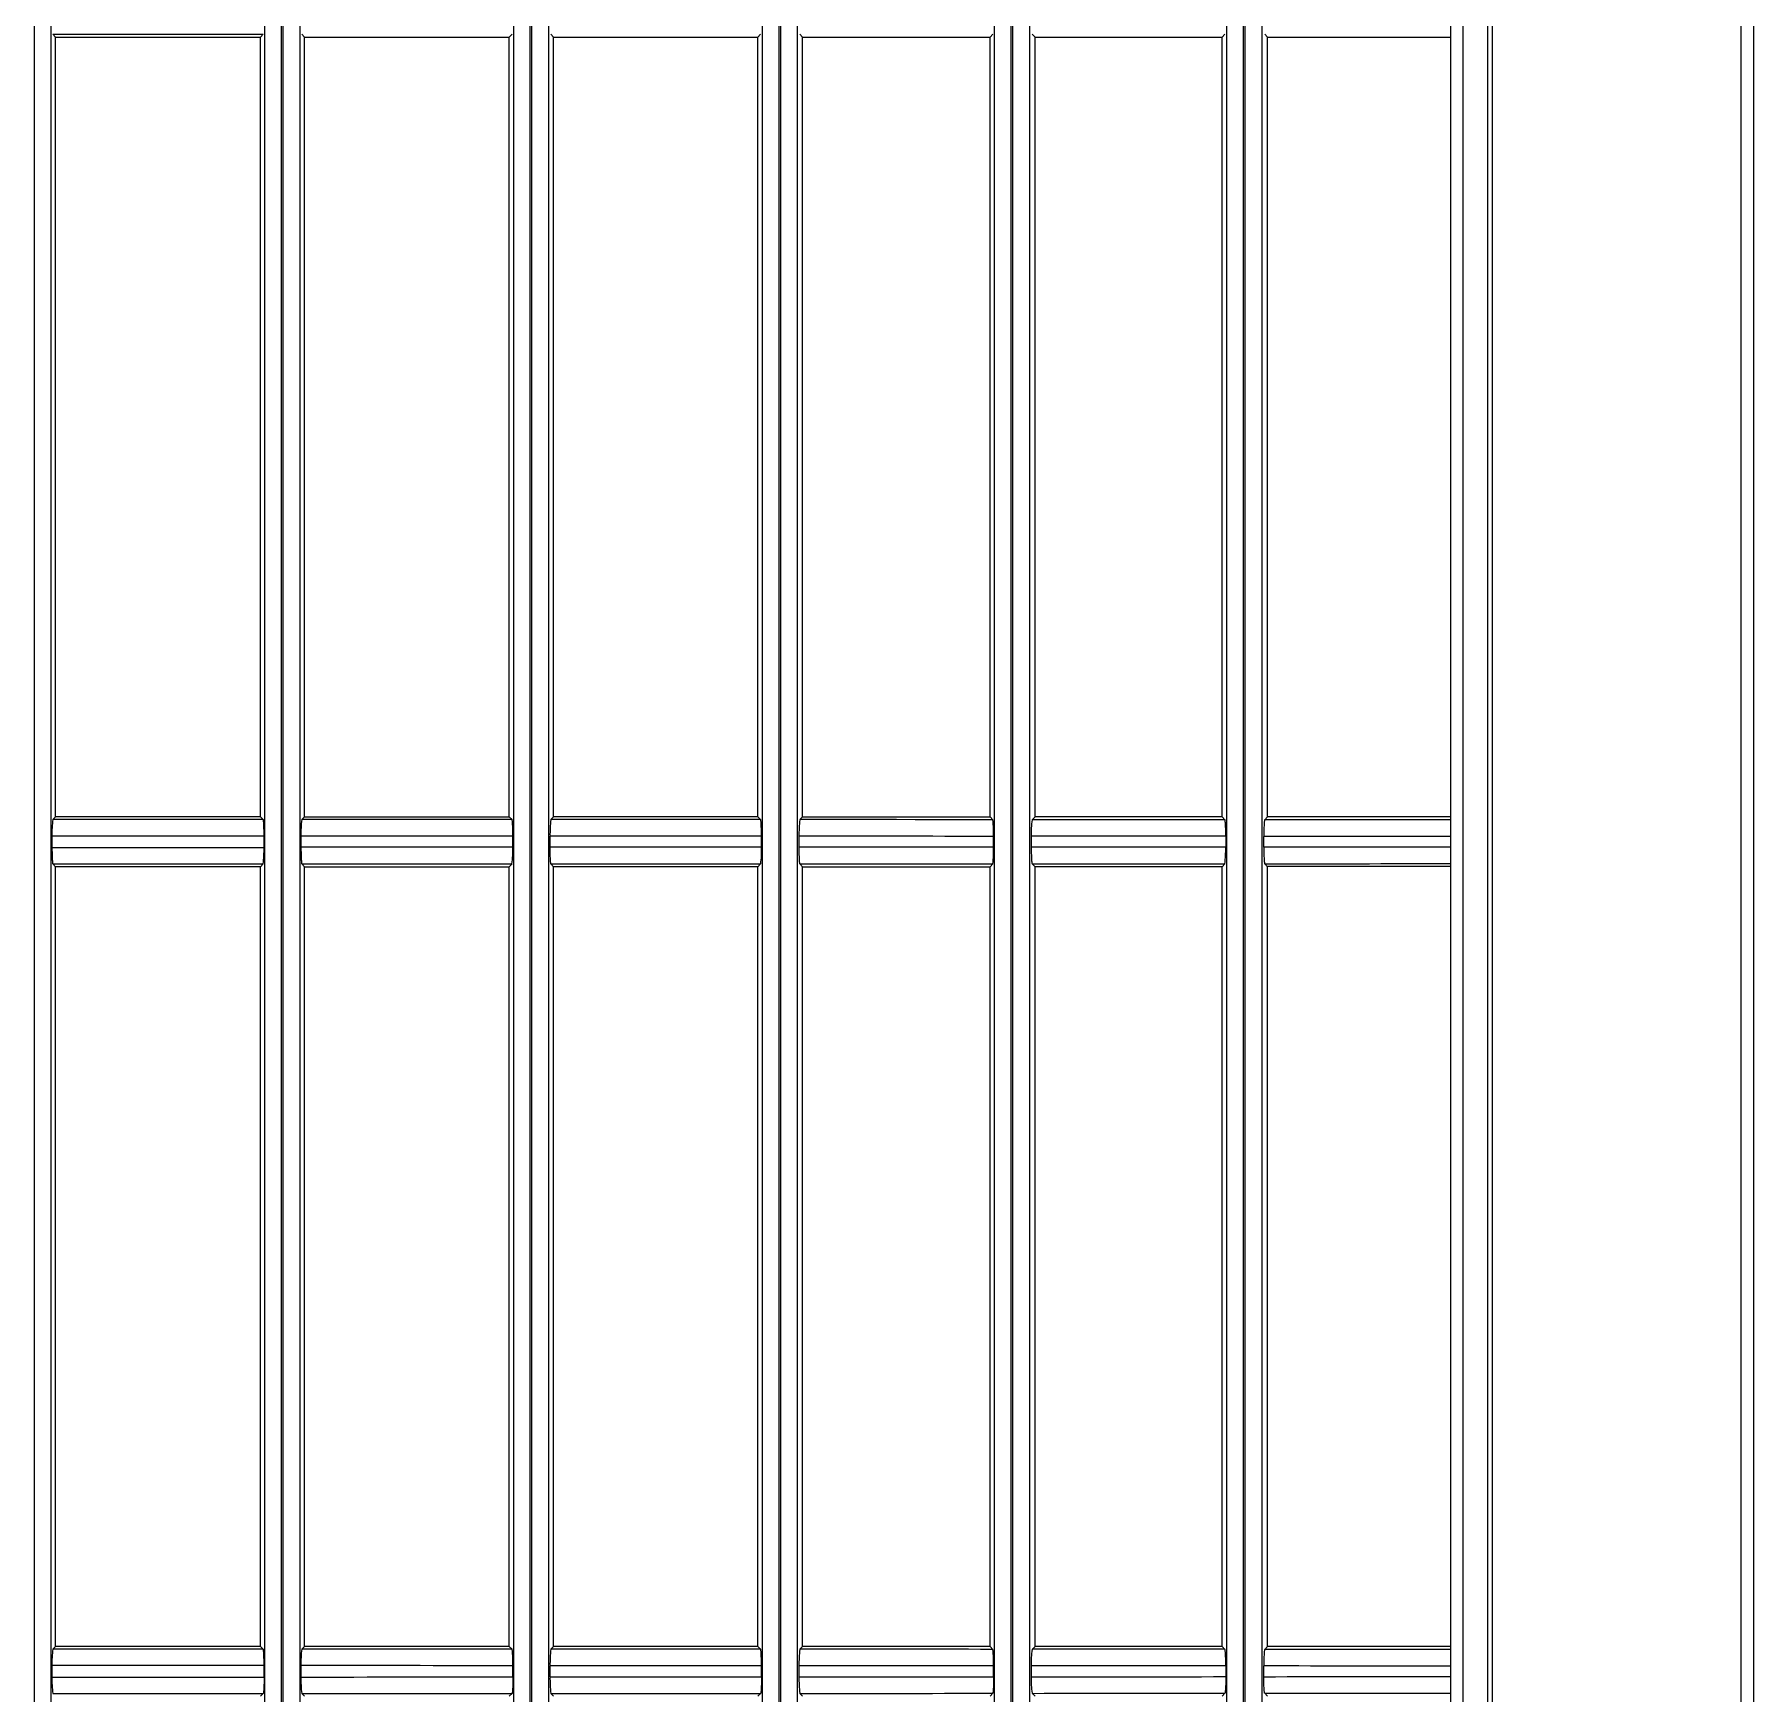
# Model space of a CAD drawing. Header units: centimetres. Extents: x 31 to 22766, y 238 to 3306.
# Drawn here: x 617.64 to 628, y 1592.41 to 1602.41 of the extents above; entities that cross this region are included whole.
import ezdxf
from ezdxf.xclip import XClip

# ---------------------------------------------------------------- set-up
doc = ezdxf.new("R2010")
doc.units = ezdxf.units.CM
doc.header["$XCLIPFRAME"] = 0

# ---------------------------------------------------------------- blocks, each defined once
blk = doc.blocks.new('fxaq 7.1 kw iç ünite')
at = {"color": 7, "linetype": 'Continuous', "true_color": 0xffffff}
for p, q in [((12603.004, 4100.969), (12685.604, 4100.969)), ((12685.479, 4100.869), (12603.129, 4100.869)), ((12669.989, 4100.863), (12669.92, 4100.863)), ((12670.104, 4100.841), (12670.088, 4100.858)), ((12670.104, 4099.605), (12670.104, 4100.841)), ((12670.104, 4100.841), (12674.804, 4100.841)), ((12674.821, 4100.858), (12674.804, 4100.841)), ((12674.804, 4099.605), (12674.804, 4100.841)), ((12674.804, 4100.841), (12674.804, 4100.841)), ((12674.822, 4100.858), (12674.821, 4100.858)), ((12674.821, 4100.858), (12674.821, 4100.721)), ((12674.824, 4100.859), (12674.822, 4100.858)), ((12674.826, 4100.859), (12674.824, 4100.859)), ((12674.83, 4100.86), (12674.826, 4100.859)), ((12674.834, 4100.86), (12674.83, 4100.86)), ((12674.839, 4100.86), (12674.834, 4100.86)), ((12674.845, 4100.861), (12674.839, 4100.86)), ((12674.851, 4100.861), (12674.845, 4100.861)), ((12674.859, 4100.862), (12674.851, 4100.861)), ((12674.866, 4100.862), (12674.859, 4100.862)), ((12674.875, 4100.862), (12674.866, 4100.862)), ((12674.883, 4100.862), (12674.875, 4100.862)), ((12674.892, 4100.862), (12674.883, 4100.862)), ((12674.901, 4100.863), (12674.892, 4100.862)), ((12674.91, 4100.863), (12674.901, 4100.863)), ((12674.92, 4100.863), (12674.91, 4100.863)), ((12674.989, 4100.863), (12674.92, 4100.863)), ((12675.088, 4100.858), (12675.105, 4100.841)), ((12675.088, 4100.721), (12675.088, 4100.858)), ((12675.105, 4100.841), (12675.105, 4100.841)), ((12675.105, 4100.841), (12679.804, 4100.841)), ((12675.105, 4099.605), (12675.105, 4100.841)), ((12679.821, 4100.858), (12679.804, 4100.841)), ((12679.804, 4100.841), (12679.804, 4099.605)), ((12679.822, 4100.858), (12679.821, 4100.858)), ((12674.821, 4100.721), (12674.821, 4100.591)), ((12675.088, 4100.591), (12675.088, 4100.721)), ((12674.821, 4100.591), (12674.821, 4100.465)), ((12675.088, 4100.465), (12675.088, 4100.591)), ((12674.821, 4100.465), (12674.821, 4100.343)), ((12675.088, 4100.343), (12675.088, 4100.465)), ((12674.821, 4100.343), (12674.821, 4100.222)), ((12675.088, 4100.222), (12675.088, 4100.343)), ((12674.821, 4100.222), (12674.821, 4100.101)), ((12675.088, 4100.101), (12675.088, 4100.222)), ((12674.821, 4100.101), (12674.821, 4099.979)), ((12675.088, 4099.979), (12675.088, 4100.101)), ((12674.821, 4099.979), (12674.821, 4099.854)), ((12675.088, 4099.854), (12675.088, 4099.979)), ((12674.821, 4099.854), (12674.821, 4099.725)), ((12675.088, 4099.725), (12675.088, 4099.854)), ((12674.821, 4099.725), (12674.821, 4099.589)), ((12675.088, 4099.589), (12675.088, 4099.725)), ((12669.821, 4099.589), (12669.804, 4099.605)), ((12669.822, 4099.588), (12669.821, 4099.589)), ((12669.824, 4099.588), (12669.822, 4099.588)), ((12669.826, 4099.588), (12669.824, 4099.588)), ((12669.83, 4099.587), (12669.826, 4099.588)), ((12669.834, 4099.587), (12669.83, 4099.587)), ((12669.839, 4099.586), (12669.834, 4099.587)), ((12669.845, 4099.586), (12669.839, 4099.586)), ((12669.852, 4099.585), (12669.845, 4099.586)), ((12669.859, 4099.585), (12669.852, 4099.585)), ((12669.867, 4099.585), (12669.859, 4099.585)), ((12669.875, 4099.585), (12669.867, 4099.585)), ((12669.884, 4099.584), (12669.875, 4099.585)), ((12669.892, 4099.584), (12669.884, 4099.584)), ((12669.901, 4099.584), (12669.892, 4099.584)), ((12669.911, 4099.584), (12669.901, 4099.584)), ((12669.921, 4099.584), (12669.911, 4099.584)), ((12669.921, 4099.584), (12669.988, 4099.584)), ((12669.988, 4099.584), (12669.998, 4099.584)), ((12669.998, 4099.584), (12670.008, 4099.584)), ((12670.008, 4099.584), (12670.017, 4099.584)), ((12670.017, 4099.584), (12670.025, 4099.584)), ((12670.025, 4099.584), (12670.034, 4099.585)), ((12670.034, 4099.585), (12670.042, 4099.585)), ((12670.042, 4099.585), (12670.05, 4099.585)), ((12670.05, 4099.585), (12670.057, 4099.585)), ((12670.057, 4099.585), (12670.064, 4099.586)), ((12670.064, 4099.586), (12670.07, 4099.586)), ((12670.07, 4099.586), (12670.075, 4099.587)), ((12670.075, 4099.587), (12670.079, 4099.587)), ((12670.079, 4099.587), (12670.083, 4099.588)), ((12670.083, 4099.588), (12670.085, 4099.588)), ((12670.085, 4099.588), (12670.087, 4099.588)), ((12670.087, 4099.588), (12670.088, 4099.589)), ((12670.088, 4099.589), (12670.104, 4099.605)), ((12670.104, 4099.605), (12674.804, 4099.605)), ((12674.804, 4099.605), (12674.804, 4099.605)), ((12674.804, 4099.605), (12674.821, 4099.589)), ((12674.921, 4099.584), (12674.988, 4099.584)), ((12674.988, 4099.584), (12674.998, 4099.584)), ((12674.998, 4099.584), (12675.008, 4099.584)), ((12675.008, 4099.584), (12675.017, 4099.584)), ((12675.017, 4099.584), (12675.025, 4099.584)), ((12675.025, 4099.584), (12675.034, 4099.585)), ((12675.034, 4099.585), (12675.042, 4099.585)), ((12675.042, 4099.585), (12675.05, 4099.585)), ((12675.05, 4099.585), (12675.057, 4099.585)), ((12675.057, 4099.585), (12675.064, 4099.586)), ((12675.064, 4099.586), (12675.07, 4099.586)), ((12675.07, 4099.586), (12675.075, 4099.587)), ((12675.075, 4099.587), (12675.079, 4099.587)), ((12675.079, 4099.587), (12675.083, 4099.588)), ((12675.083, 4099.588), (12675.085, 4099.588)), ((12675.085, 4099.588), (12675.087, 4099.588)), ((12675.087, 4099.588), (12675.088, 4099.589)), ((12675.105, 4099.605), (12675.088, 4099.589)), ((12675.105, 4099.605), (12675.105, 4099.605)), ((12675.105, 4099.605), (12679.804, 4099.605)), ((12679.804, 4099.605), (12679.821, 4099.589)), ((12603.004, 4099.479), (12685.604, 4099.479)), ((12603.129, 4099.579), (12685.479, 4099.579)), ((12603.004, 4099.469), (12685.604, 4099.469)), ((12685.479, 4099.369), (12603.129, 4099.369)), ((12669.804, 4099.34), (12669.821, 4099.357)), ((12669.988, 4099.362), (12669.921, 4099.362)), ((12670.104, 4099.34), (12670.088, 4099.357)), ((12670.104, 4098.106), (12670.104, 4099.34)), ((12670.104, 4099.34), (12674.804, 4099.34)), ((12674.821, 4099.357), (12674.804, 4099.34)), ((12674.804, 4099.34), (12674.804, 4098.106)), ((12674.804, 4099.34), (12674.804, 4099.34)), ((12674.821, 4099.357), (12674.821, 4099.22)), ((12674.822, 4099.357), (12674.821, 4099.357)), ((12674.824, 4099.358), (12674.822, 4099.357)), ((12674.826, 4099.358), (12674.824, 4099.358)), ((12674.83, 4099.359), (12674.826, 4099.358)), ((12674.834, 4099.359), (12674.83, 4099.359)), ((12674.839, 4099.359), (12674.834, 4099.359)), ((12674.845, 4099.36), (12674.839, 4099.359)), ((12674.851, 4099.36), (12674.845, 4099.36)), ((12674.859, 4099.361), (12674.851, 4099.36)), ((12674.866, 4099.361), (12674.859, 4099.361)), ((12674.875, 4099.361), (12674.866, 4099.361)), ((12674.883, 4099.361), (12674.875, 4099.361)), ((12674.892, 4099.361), (12674.883, 4099.361)), ((12674.901, 4099.362), (12674.892, 4099.361)), ((12674.91, 4099.362), (12674.901, 4099.362)), ((12674.921, 4099.362), (12674.91, 4099.362)), ((12674.988, 4099.362), (12674.921, 4099.362)), ((12674.921, 4099.224), (12674.921, 4099.362)), ((12675.088, 4099.22), (12675.088, 4099.357)), ((12675.088, 4099.357), (12675.105, 4099.34)), ((12675.105, 4099.34), (12675.105, 4098.106)), ((12675.105, 4099.34), (12679.804, 4099.34)), ((12675.105, 4099.34), (12675.105, 4099.34)), ((12679.821, 4099.357), (12679.804, 4099.34)), ((12679.804, 4099.34), (12679.804, 4098.106)), ((12674.821, 4099.22), (12674.821, 4099.09)), ((12674.921, 4099.093), (12674.921, 4099.224)), ((12675.088, 4099.09), (12675.088, 4099.22)), ((12674.821, 4099.09), (12674.821, 4098.964)), ((12674.921, 4098.966), (12674.921, 4099.093)), ((12675.088, 4098.964), (12675.088, 4099.09)), ((12674.821, 4098.964), (12674.821, 4098.842)), ((12674.921, 4098.843), (12674.921, 4098.966)), ((12675.088, 4098.842), (12675.088, 4098.964)), ((12674.821, 4098.842), (12674.821, 4098.721)), ((12674.921, 4098.721), (12674.921, 4098.843)), ((12675.088, 4098.721), (12675.088, 4098.842)), ((12674.821, 4098.721), (12674.821, 4098.601)), ((12674.921, 4098.6), (12674.921, 4098.721)), ((12675.088, 4098.601), (12675.088, 4098.721)), ((12674.821, 4098.601), (12674.821, 4098.479)), ((12674.921, 4098.477), (12674.921, 4098.6)), ((12675.088, 4098.479), (12675.088, 4098.601)), ((12674.821, 4098.479), (12674.821, 4098.354)), ((12674.921, 4098.351), (12674.921, 4098.477)), ((12675.088, 4098.354), (12675.088, 4098.479)), ((12674.821, 4098.354), (12674.821, 4098.225)), ((12674.921, 4098.221), (12674.921, 4098.351)), ((12675.088, 4098.225), (12675.088, 4098.354)), ((12674.821, 4098.225), (12674.821, 4098.089)), ((12674.921, 4098.084), (12674.921, 4098.221)), ((12675.088, 4098.089), (12675.088, 4098.225)), ((12603.129, 4098.079), (12685.479, 4098.079)), ((12669.821, 4098.089), (12669.804, 4098.106)), ((12669.822, 4098.089), (12669.821, 4098.089)), ((12669.824, 4098.088), (12669.822, 4098.089)), ((12669.827, 4098.088), (12669.824, 4098.088)), ((12669.83, 4098.087), (12669.827, 4098.088)), ((12669.834, 4098.087), (12669.83, 4098.087)), ((12669.839, 4098.087), (12669.834, 4098.087)), ((12669.845, 4098.086), (12669.839, 4098.087)), ((12669.852, 4098.086), (12669.845, 4098.086)), ((12669.859, 4098.085), (12669.852, 4098.086)), ((12669.867, 4098.085), (12669.859, 4098.085)), ((12669.875, 4098.085), (12669.867, 4098.085)), ((12669.884, 4098.085), (12669.875, 4098.085)), ((12669.892, 4098.085), (12669.884, 4098.085)), ((12669.901, 4098.084), (12669.892, 4098.085)), ((12669.911, 4098.084), (12669.901, 4098.084)), ((12669.921, 4098.084), (12669.911, 4098.084)), ((12669.921, 4098.084), (12669.988, 4098.084)), ((12669.988, 4098.084), (12669.998, 4098.084)), ((12669.998, 4098.084), (12670.008, 4098.084)), ((12670.008, 4098.084), (12670.017, 4098.085)), ((12670.017, 4098.085), (12670.025, 4098.085)), ((12670.025, 4098.085), (12670.034, 4098.085)), ((12670.034, 4098.085), (12670.042, 4098.085)), ((12670.042, 4098.085), (12670.05, 4098.085)), ((12670.05, 4098.085), (12670.057, 4098.086)), ((12670.057, 4098.086), (12670.064, 4098.086)), ((12670.064, 4098.086), (12670.07, 4098.087)), ((12670.07, 4098.087), (12670.075, 4098.087)), ((12670.075, 4098.087), (12670.079, 4098.087)), ((12670.079, 4098.087), (12670.082, 4098.088)), ((12670.082, 4098.088), (12670.085, 4098.088)), ((12670.085, 4098.088), (12670.087, 4098.089)), ((12670.087, 4098.089), (12670.088, 4098.089)), ((12670.088, 4098.089), (12670.104, 4098.106)), ((12670.104, 4098.106), (12674.804, 4098.106)), ((12674.804, 4098.106), (12674.804, 4098.106)), ((12674.804, 4098.106), (12674.821, 4098.089)), ((12674.921, 4098.084), (12674.988, 4098.084)), ((12674.988, 4098.084), (12674.998, 4098.084)), ((12674.998, 4098.084), (12675.008, 4098.084)), ((12675.008, 4098.084), (12675.017, 4098.085)), ((12675.017, 4098.085), (12675.025, 4098.085)), ((12675.025, 4098.085), (12675.034, 4098.085)), ((12675.034, 4098.085), (12675.042, 4098.085)), ((12675.042, 4098.085), (12675.05, 4098.085)), ((12675.05, 4098.085), (12675.057, 4098.086)), ((12675.057, 4098.086), (12675.064, 4098.086)), ((12675.064, 4098.086), (12675.07, 4098.087)), ((12675.07, 4098.087), (12675.075, 4098.087)), ((12675.075, 4098.087), (12675.079, 4098.087)), ((12675.079, 4098.087), (12675.082, 4098.088)), ((12675.082, 4098.088), (12675.085, 4098.088)), ((12675.085, 4098.088), (12675.087, 4098.089)), ((12675.087, 4098.089), (12675.088, 4098.089)), ((12675.105, 4098.106), (12675.088, 4098.089)), ((12675.105, 4098.106), (12679.804, 4098.106)), ((12675.105, 4098.106), (12675.105, 4098.106)), ((12679.804, 4098.106), (12679.821, 4098.089)), ((12603.004, 4097.979), (12685.604, 4097.979)), ((12603.004, 4097.969), (12685.604, 4097.969)), ((12685.479, 4097.869), (12603.129, 4097.869)), ((12669.804, 4097.839), (12669.821, 4097.855)), ((12669.988, 4097.861), (12669.921, 4097.861)), ((12670.104, 4097.839), (12670.088, 4097.855)), ((12670.104, 4096.606), (12670.104, 4097.839)), ((12670.104, 4097.839), (12674.804, 4097.839)), ((12674.821, 4097.855), (12674.804, 4097.838)), ((12674.804, 4097.839), (12674.804, 4097.838)), ((12674.804, 4097.706), (12674.804, 4097.838)), ((12674.822, 4097.856), (12674.821, 4097.855)), ((12674.821, 4097.855), (12674.821, 4097.719)), ((12674.824, 4097.856), (12674.822, 4097.856)), ((12674.827, 4097.857), (12674.824, 4097.856)), ((12674.83, 4097.857), (12674.827, 4097.857)), ((12674.834, 4097.858), (12674.83, 4097.857)), ((12674.839, 4097.858), (12674.834, 4097.858)), ((12674.845, 4097.859), (12674.839, 4097.858)), ((12674.851, 4097.859), (12674.845, 4097.859)), ((12674.858, 4097.859), (12674.851, 4097.859)), ((12674.866, 4097.86), (12674.858, 4097.859)), ((12674.875, 4097.86), (12674.866, 4097.86)), ((12674.883, 4097.86), (12674.875, 4097.86)), ((12674.892, 4097.86), (12674.883, 4097.86)), ((12674.901, 4097.86), (12674.892, 4097.86)), ((12674.911, 4097.861), (12674.901, 4097.86)), ((12674.921, 4097.861), (12674.911, 4097.861)), ((12674.988, 4097.861), (12674.921, 4097.861)), ((12674.921, 4097.723), (12674.921, 4097.861)), ((12675.088, 4097.719), (12675.088, 4097.855)), ((12675.088, 4097.855), (12675.105, 4097.838)), ((12675.105, 4097.839), (12679.804, 4097.839)), ((12675.105, 4097.839), (12675.105, 4097.838)), ((12675.105, 4097.706), (12675.105, 4097.838)), ((12679.821, 4097.855), (12679.804, 4097.839)), ((12679.804, 4097.839), (12679.804, 4096.606)), ((12674.821, 4097.719), (12674.821, 4097.589)), ((12674.921, 4097.592), (12674.921, 4097.723)), ((12675.088, 4097.589), (12675.088, 4097.719)), ((12674.804, 4097.579), (12674.804, 4097.706)), ((12675.105, 4097.579), (12675.105, 4097.706)), ((12674.804, 4097.457), (12674.804, 4097.579)), ((12674.821, 4097.589), (12674.821, 4097.463)), ((12674.921, 4097.465), (12674.921, 4097.592)), ((12675.088, 4097.463), (12675.088, 4097.589)), ((12675.105, 4097.457), (12675.105, 4097.579)), ((12674.804, 4097.338), (12674.804, 4097.457)), ((12674.821, 4097.463), (12674.821, 4097.341)), ((12674.921, 4097.342), (12674.921, 4097.465)), ((12675.088, 4097.341), (12675.088, 4097.463)), ((12675.105, 4097.338), (12675.105, 4097.457)), ((12674.804, 4097.22), (12674.804, 4097.338)), ((12674.821, 4097.341), (12674.821, 4097.22)), ((12674.921, 4097.22), (12674.921, 4097.342)), ((12675.088, 4097.22), (12675.088, 4097.341)), ((12675.105, 4097.22), (12675.105, 4097.338)), ((12674.804, 4097.103), (12674.804, 4097.22)), ((12674.821, 4097.22), (12674.821, 4097.1)), ((12674.921, 4097.099), (12674.921, 4097.22)), ((12675.088, 4097.1), (12675.088, 4097.22)), ((12675.105, 4097.103), (12675.105, 4097.22)), ((12674.804, 4096.985), (12674.804, 4097.103)), ((12674.821, 4097.1), (12674.821, 4096.978)), ((12674.921, 4096.976), (12674.921, 4097.099)), ((12675.088, 4096.978), (12675.088, 4097.1)), ((12675.105, 4096.985), (12675.105, 4097.103)), ((12674.804, 4096.863), (12674.804, 4096.985)), ((12674.821, 4096.978), (12674.821, 4096.854)), ((12674.921, 4096.851), (12674.921, 4096.976)), ((12675.088, 4096.854), (12675.088, 4096.978)), ((12675.105, 4096.863), (12675.105, 4096.985)), ((12674.804, 4096.738), (12674.804, 4096.863)), ((12674.821, 4096.854), (12674.821, 4096.725)), ((12674.921, 4096.721), (12674.921, 4096.851)), ((12675.088, 4096.725), (12675.088, 4096.854)), ((12675.105, 4096.738), (12675.105, 4096.863)), ((12674.804, 4096.607), (12674.804, 4096.738)), ((12674.821, 4096.725), (12674.821, 4096.59)), ((12674.921, 4096.585), (12674.921, 4096.721)), ((12675.088, 4096.59), (12675.088, 4096.725)), ((12675.105, 4096.607), (12675.105, 4096.738)), ((12603.129, 4096.579), (12685.479, 4096.579)), ((12669.821, 4096.59), (12669.804, 4096.606)), ((12669.823, 4096.589), (12669.821, 4096.59)), ((12669.824, 4096.589), (12669.823, 4096.589)), ((12669.827, 4096.588), (12669.824, 4096.589)), ((12669.83, 4096.588), (12669.827, 4096.588)), ((12669.834, 4096.587), (12669.83, 4096.588)), ((12669.839, 4096.587), (12669.834, 4096.587)), ((12669.845, 4096.587), (12669.839, 4096.587)), ((12669.852, 4096.586), (12669.845, 4096.587)), ((12669.859, 4096.586), (12669.852, 4096.586)), ((12669.867, 4096.586), (12669.859, 4096.586)), ((12669.875, 4096.585), (12669.867, 4096.586)), ((12669.884, 4096.585), (12669.875, 4096.585)), ((12669.892, 4096.585), (12669.884, 4096.585)), ((12669.901, 4096.585), (12669.892, 4096.585)), ((12669.911, 4096.585), (12669.901, 4096.585)), ((12669.921, 4096.585), (12669.911, 4096.585)), ((12669.921, 4096.585), (12669.988, 4096.585)), ((12669.988, 4096.585), (12669.998, 4096.585)), ((12669.998, 4096.585), (12670.007, 4096.585)), ((12670.007, 4096.585), (12670.016, 4096.585)), ((12670.016, 4096.585), (12670.025, 4096.585)), ((12670.025, 4096.585), (12670.034, 4096.585)), ((12670.034, 4096.585), (12670.042, 4096.586)), ((12670.042, 4096.586), (12670.05, 4096.586)), ((12670.05, 4096.586), (12670.057, 4096.586)), ((12670.057, 4096.586), (12670.064, 4096.587)), ((12670.064, 4096.587), (12670.07, 4096.587)), ((12670.07, 4096.587), (12670.075, 4096.587)), ((12670.075, 4096.587), (12670.079, 4096.588)), ((12670.079, 4096.588), (12670.082, 4096.588)), ((12670.082, 4096.588), (12670.085, 4096.589)), ((12670.085, 4096.589), (12670.086, 4096.589)), ((12670.086, 4096.589), (12670.088, 4096.59)), ((12670.088, 4096.59), (12670.104, 4096.606)), ((12670.104, 4096.606), (12674.804, 4096.606)), ((12674.804, 4096.606), (12674.804, 4096.607)), ((12674.804, 4096.607), (12674.821, 4096.59)), ((12674.921, 4096.585), (12674.988, 4096.585)), ((12674.988, 4096.585), (12674.998, 4096.585)), ((12674.998, 4096.585), (12675.007, 4096.585)), ((12675.007, 4096.585), (12675.016, 4096.585)), ((12675.016, 4096.585), (12675.025, 4096.585)), ((12675.025, 4096.585), (12675.034, 4096.585)), ((12675.034, 4096.585), (12675.042, 4096.586)), ((12675.042, 4096.586), (12675.05, 4096.586)), ((12675.05, 4096.586), (12675.057, 4096.586)), ((12675.057, 4096.586), (12675.064, 4096.587)), ((12675.064, 4096.587), (12675.07, 4096.587)), ((12675.07, 4096.587), (12675.075, 4096.587)), ((12675.075, 4096.587), (12675.079, 4096.588)), ((12675.079, 4096.588), (12675.082, 4096.588)), ((12675.082, 4096.588), (12675.085, 4096.589)), ((12675.085, 4096.589), (12675.086, 4096.589)), ((12675.086, 4096.589), (12675.088, 4096.59)), ((12675.105, 4096.607), (12675.088, 4096.59)), ((12675.105, 4096.606), (12675.105, 4096.607)), ((12675.105, 4096.606), (12679.804, 4096.606)), ((12679.804, 4096.606), (12679.821, 4096.59)), ((12603.004, 4096.479), (12685.604, 4096.479)), ((12603.004, 4096.469), (12685.604, 4096.469)), ((12685.479, 4096.369), (12603.129, 4096.369)), ((12669.804, 4096.337), (12669.821, 4096.354)), ((12669.988, 4096.359), (12669.921, 4096.359)), ((12670.104, 4096.337), (12670.088, 4096.354)), ((12670.104, 4096.337), (12674.804, 4096.337)), ((12670.104, 4095.207), (12670.104, 4096.337)), ((12674.821, 4096.354), (12674.804, 4096.337)), ((12674.804, 4096.337), (12674.804, 4096.337)), ((12674.804, 4096.337), (12674.804, 4095.207)), ((12674.823, 4096.355), (12674.821, 4096.354)), ((12674.821, 4096.354), (12674.821, 4096.228)), ((12674.824, 4096.355), (12674.823, 4096.355)), ((12674.827, 4096.356), (12674.824, 4096.355)), ((12674.83, 4096.356), (12674.827, 4096.356)), ((12674.834, 4096.357), (12674.83, 4096.356)), ((12674.839, 4096.357), (12674.834, 4096.357)), ((12674.845, 4096.357), (12674.839, 4096.357)), ((12674.851, 4096.358), (12674.845, 4096.357)), ((12674.858, 4096.358), (12674.851, 4096.358)), ((12674.866, 4096.358), (12674.858, 4096.358)), ((12674.875, 4096.359), (12674.866, 4096.358)), ((12674.883, 4096.359), (12674.875, 4096.359)), ((12674.892, 4096.359), (12674.883, 4096.359)), ((12674.901, 4096.359), (12674.892, 4096.359)), ((12674.911, 4096.359), (12674.901, 4096.359)), ((12674.921, 4096.359), (12674.911, 4096.359)), ((12674.921, 4096.233), (12674.921, 4096.359)), ((12674.988, 4096.359), (12674.921, 4096.359)), ((12675.088, 4096.228), (12675.088, 4096.354)), ((12675.088, 4096.354), (12675.105, 4096.337)), ((12675.105, 4096.337), (12675.105, 4095.207)), ((12675.105, 4096.337), (12675.105, 4096.337)), ((12675.105, 4096.337), (12679.804, 4096.337)), ((12679.821, 4096.354), (12679.804, 4096.337)), ((12679.804, 4096.337), (12679.804, 4095.207)), ((12674.821, 4096.228), (12674.821, 4096.109)), ((12674.921, 4096.112), (12674.921, 4096.233)), ((12675.088, 4096.109), (12675.088, 4096.228)), ((12674.821, 4096.109), (12674.821, 4095.993)), ((12674.921, 4095.995), (12674.921, 4096.112)), ((12675.088, 4095.993), (12675.088, 4096.109)), ((12674.821, 4095.993), (12674.821, 4095.881)), ((12674.921, 4095.882), (12674.921, 4095.995)), ((12675.088, 4095.881), (12675.088, 4095.993)), ((12674.821, 4095.881), (12674.821, 4095.77)), ((12674.921, 4095.77), (12674.921, 4095.882)), ((12675.088, 4095.77), (12675.088, 4095.881)), ((12674.821, 4095.77), (12674.821, 4095.659)), ((12674.921, 4095.658), (12674.921, 4095.77)), ((12675.087, 4095.659), (12675.088, 4095.77)), ((12674.821, 4095.659), (12674.821, 4095.547)), ((12674.921, 4095.545), (12674.921, 4095.658)), ((12675.087, 4095.547), (12675.087, 4095.659)), ((12674.821, 4095.547), (12674.822, 4095.433)), ((12674.921, 4095.43), (12674.921, 4095.545)), ((12675.087, 4095.433), (12675.087, 4095.547)), ((12674.822, 4095.433), (12674.822, 4095.314)), ((12674.921, 4095.31), (12674.921, 4095.43)), ((12675.087, 4095.314), (12675.087, 4095.433)), ((12674.822, 4095.314), (12674.822, 4095.19)), ((12674.921, 4095.185), (12674.921, 4095.31)), ((12675.087, 4095.19), (12675.087, 4095.314)), ((12603.129, 4095.179), (12685.479, 4095.179)), ((12669.822, 4095.19), (12669.804, 4095.207)), ((12669.823, 4095.19), (12669.822, 4095.19)), ((12669.825, 4095.189), (12669.823, 4095.19)), ((12669.827, 4095.189), (12669.825, 4095.189)), ((12669.83, 4095.188), (12669.827, 4095.189)), ((12669.835, 4095.188), (12669.83, 4095.188)), ((12669.839, 4095.188), (12669.835, 4095.188)), ((12669.845, 4095.187), (12669.839, 4095.188)), ((12669.852, 4095.187), (12669.845, 4095.187)), ((12669.859, 4095.186), (12669.852, 4095.187)), ((12669.867, 4095.186), (12669.859, 4095.186)), ((12669.875, 4095.186), (12669.867, 4095.186)), ((12669.884, 4095.186), (12669.875, 4095.186)), ((12669.893, 4095.185), (12669.884, 4095.186)), ((12669.902, 4095.185), (12669.893, 4095.185)), ((12669.911, 4095.185), (12669.902, 4095.185)), ((12669.921, 4095.185), (12669.911, 4095.185)), ((12669.921, 4095.185), (12669.988, 4095.185)), ((12669.988, 4095.185), (12669.998, 4095.185)), ((12669.998, 4095.185), (12670.007, 4095.185)), ((12670.007, 4095.185), (12670.016, 4095.185)), ((12670.016, 4095.185), (12670.025, 4095.186)), ((12670.025, 4095.186), (12670.034, 4095.186)), ((12670.034, 4095.186), (12670.042, 4095.186)), ((12670.042, 4095.186), (12670.05, 4095.186)), ((12670.05, 4095.186), (12670.057, 4095.187)), ((12670.057, 4095.187), (12670.064, 4095.187)), ((12670.064, 4095.187), (12670.069, 4095.188)), ((12670.069, 4095.188), (12670.074, 4095.188)), ((12670.074, 4095.188), (12670.079, 4095.188)), ((12670.079, 4095.188), (12670.082, 4095.189)), ((12670.082, 4095.189), (12670.084, 4095.189)), ((12670.084, 4095.189), (12670.086, 4095.19)), ((12670.086, 4095.19), (12670.087, 4095.19)), ((12670.087, 4095.19), (12670.104, 4095.207)), ((12670.104, 4095.207), (12674.804, 4095.207)), ((12674.804, 4095.207), (12674.804, 4095.207)), ((12674.804, 4095.207), (12674.822, 4095.19)), ((12674.921, 4095.185), (12674.988, 4095.185)), ((12674.988, 4095.185), (12674.998, 4095.185)), ((12674.998, 4095.185), (12675.007, 4095.185)), ((12675.007, 4095.185), (12675.016, 4095.185)), ((12675.016, 4095.185), (12675.025, 4095.186)), ((12675.025, 4095.186), (12675.034, 4095.186)), ((12675.034, 4095.186), (12675.042, 4095.186)), ((12675.042, 4095.186), (12675.05, 4095.186)), ((12675.05, 4095.186), (12675.057, 4095.187)), ((12675.057, 4095.187), (12675.064, 4095.187)), ((12675.064, 4095.187), (12675.069, 4095.188)), ((12675.069, 4095.188), (12675.074, 4095.188)), ((12675.074, 4095.188), (12675.079, 4095.188)), ((12675.079, 4095.188), (12675.082, 4095.189)), ((12675.082, 4095.189), (12675.084, 4095.189)), ((12675.084, 4095.189), (12675.086, 4095.19)), ((12675.086, 4095.19), (12675.087, 4095.19)), ((12675.105, 4095.207), (12675.087, 4095.19)), ((12675.105, 4095.207), (12679.804, 4095.207)), ((12675.105, 4095.207), (12675.105, 4095.207)), ((12679.804, 4095.207), (12679.822, 4095.19)), ((12603.004, 4095.079), (12685.604, 4095.079)), ((12603.004, 4095.069), (12685.604, 4095.069)), ((12685.479, 4094.969), (12603.129, 4094.969)), ((12669.804, 4094.935), (12669.822, 4094.953)), ((12669.987, 4094.958), (12669.921, 4094.958)), ((12670.104, 4094.935), (12670.087, 4094.953)), ((12670.104, 4093.808), (12670.104, 4094.935)), ((12670.104, 4094.935), (12674.804, 4094.935)), ((12674.822, 4094.953), (12674.804, 4094.935)), ((12674.804, 4094.935), (12674.804, 4094.935)), ((12674.804, 4093.808), (12674.804, 4094.935)), ((12674.822, 4094.953), (12674.822, 4094.827)), ((12674.823, 4094.953), (12674.822, 4094.953)), ((12674.825, 4094.954), (12674.823, 4094.953)), ((12674.827, 4094.954), (12674.825, 4094.954)), ((12674.83, 4094.955), (12674.827, 4094.954)), ((12674.834, 4094.955), (12674.83, 4094.955)), ((12674.839, 4094.956), (12674.834, 4094.955)), ((12674.845, 4094.956), (12674.839, 4094.956)), ((12674.851, 4094.956), (12674.845, 4094.956)), ((12674.858, 4094.957), (12674.851, 4094.956)), ((12674.866, 4094.957), (12674.858, 4094.957)), ((12674.875, 4094.957), (12674.866, 4094.957)), ((12674.883, 4094.958), (12674.875, 4094.957)), ((12674.892, 4094.958), (12674.883, 4094.958)), ((12674.901, 4094.958), (12674.892, 4094.958)), ((12674.911, 4094.958), (12674.901, 4094.958)), ((12674.921, 4094.958), (12674.911, 4094.958)), ((12674.922, 4094.831), (12674.921, 4094.958)), ((12674.987, 4094.958), (12674.921, 4094.958)), ((12675.087, 4094.827), (12675.087, 4094.953)), ((12675.087, 4094.953), (12675.105, 4094.935)), ((12675.105, 4093.808), (12675.105, 4094.935)), ((12675.105, 4094.935), (12679.804, 4094.935)), ((12675.105, 4094.935), (12675.105, 4094.935)), ((12679.822, 4094.953), (12679.804, 4094.935)), ((12679.804, 4094.935), (12679.804, 4093.808)), ((12674.822, 4094.827), (12674.822, 4094.707)), ((12674.922, 4094.71), (12674.922, 4094.831)), ((12675.087, 4094.707), (12675.087, 4094.827)), ((12674.922, 4094.594), (12674.922, 4094.71)), ((12674.822, 4094.707), (12674.822, 4094.592)), ((12675.087, 4094.592), (12675.087, 4094.707)), ((12674.822, 4094.592), (12674.822, 4094.479)), ((12674.922, 4094.481), (12674.922, 4094.594)), ((12675.087, 4094.479), (12675.087, 4094.592)), ((12674.822, 4094.479), (12674.822, 4094.369)), ((12674.922, 4094.369), (12674.922, 4094.481)), ((12675.087, 4094.369), (12675.087, 4094.479)), ((12674.822, 4094.369), (12674.822, 4094.258)), ((12674.922, 4094.257), (12674.922, 4094.369)), ((12675.087, 4094.258), (12675.087, 4094.369)), ((12674.822, 4094.258), (12674.822, 4094.147)), ((12674.922, 4094.145), (12674.922, 4094.257)), ((12675.087, 4094.147), (12675.087, 4094.258)), ((12674.822, 4094.147), (12674.822, 4094.033)), ((12674.922, 4094.029), (12674.922, 4094.145)), ((12675.087, 4094.033), (12675.087, 4094.147)), ((12674.822, 4094.033), (12674.822, 4093.914)), ((12674.922, 4093.91), (12674.922, 4094.029)), ((12675.087, 4093.914), (12675.087, 4094.033)), ((12674.822, 4093.914), (12674.822, 4093.791)), ((12674.922, 4093.786), (12674.922, 4093.91)), ((12675.087, 4093.791), (12675.087, 4093.914)), ((12603.129, 4093.779), (12685.479, 4093.779)), ((12669.804, 4093.808), (12669.822, 4093.791)), ((12669.823, 4093.79), (12669.822, 4093.791)), ((12669.825, 4093.79), (12669.823, 4093.79)), ((12669.828, 4093.789), (12669.825, 4093.79)), ((12669.831, 4093.789), (12669.828, 4093.789)), ((12669.835, 4093.789), (12669.831, 4093.789)), ((12669.84, 4093.788), (12669.835, 4093.789)), ((12669.845, 4093.788), (12669.84, 4093.788)), ((12669.852, 4093.787), (12669.845, 4093.788)), ((12669.859, 4093.787), (12669.852, 4093.787)), ((12669.867, 4093.787), (12669.859, 4093.787)), ((12669.875, 4093.786), (12669.867, 4093.787)), ((12669.884, 4093.786), (12669.875, 4093.786)), ((12669.893, 4093.786), (12669.884, 4093.786)), ((12669.902, 4093.786), (12669.893, 4093.786)), ((12669.912, 4093.786), (12669.902, 4093.786)), ((12669.922, 4093.786), (12669.912, 4093.786)), ((12669.987, 4093.786), (12669.922, 4093.786)), ((12669.987, 4093.786), (12669.997, 4093.786)), ((12669.997, 4093.786), (12670.007, 4093.786)), ((12670.007, 4093.786), (12670.016, 4093.786)), ((12670.016, 4093.786), (12670.025, 4093.786)), ((12670.025, 4093.786), (12670.034, 4093.786)), ((12670.034, 4093.786), (12670.042, 4093.787)), ((12670.042, 4093.787), (12670.05, 4093.787)), ((12670.05, 4093.787), (12670.057, 4093.787)), ((12670.057, 4093.787), (12670.063, 4093.788)), ((12670.063, 4093.788), (12670.069, 4093.788)), ((12670.069, 4093.788), (12670.074, 4093.789)), ((12670.074, 4093.789), (12670.078, 4093.789)), ((12670.078, 4093.789), (12670.081, 4093.789)), ((12670.081, 4093.789), (12670.084, 4093.79)), ((12670.084, 4093.79), (12670.086, 4093.79)), ((12670.086, 4093.79), (12670.087, 4093.791)), ((12670.104, 4093.808), (12670.087, 4093.791)), ((12670.104, 4093.808), (12674.804, 4093.808)), ((12674.822, 4093.791), (12674.804, 4093.808)), ((12674.804, 4093.808), (12674.804, 4093.808)), ((12674.987, 4093.786), (12674.922, 4093.786)), ((12674.987, 4093.786), (12674.997, 4093.786)), ((12674.997, 4093.786), (12675.007, 4093.786)), ((12675.007, 4093.786), (12675.016, 4093.786)), ((12675.016, 4093.786), (12675.025, 4093.786)), ((12675.025, 4093.786), (12675.034, 4093.786)), ((12675.034, 4093.786), (12675.042, 4093.787)), ((12675.042, 4093.787), (12675.05, 4093.787)), ((12675.05, 4093.787), (12675.057, 4093.787)), ((12675.057, 4093.787), (12675.063, 4093.788)), ((12675.063, 4093.788), (12675.069, 4093.788)), ((12675.069, 4093.788), (12675.074, 4093.789)), ((12675.074, 4093.789), (12675.078, 4093.789)), ((12675.078, 4093.789), (12675.081, 4093.789)), ((12675.081, 4093.789), (12675.084, 4093.79)), ((12675.084, 4093.79), (12675.086, 4093.79)), ((12675.086, 4093.79), (12675.087, 4093.791)), ((12675.087, 4093.791), (12675.105, 4093.808)), ((12675.105, 4093.808), (12679.804, 4093.808)), ((12675.105, 4093.808), (12675.105, 4093.808)), ((12679.822, 4093.791), (12679.804, 4093.808)), ((12603.004, 4093.679), (12685.604, 4093.679)), ((12603.004, 4093.669), (12685.604, 4093.669)), ((12685.48, 4093.569), (12603.129, 4093.569)), ((12669.822, 4093.551), (12669.804, 4093.533)), ((12669.822, 4093.551), (12669.823, 4093.552)), ((12669.823, 4093.552), (12669.825, 4093.552)), ((12669.825, 4093.552), (12669.827, 4093.553)), ((12669.827, 4093.553), (12669.831, 4093.553)), ((12669.831, 4093.553), (12669.834, 4093.554)), ((12669.834, 4093.554), (12669.839, 4093.554)), ((12669.839, 4093.554), (12669.845, 4093.555)), ((12669.845, 4093.555), (12669.851, 4093.555)), ((12669.851, 4093.555), (12669.858, 4093.555)), ((12669.858, 4093.555), (12669.866, 4093.556)), ((12669.866, 4093.556), (12669.874, 4093.556)), ((12669.874, 4093.556), (12669.883, 4093.556)), ((12669.883, 4093.556), (12669.892, 4093.556)), ((12669.892, 4093.556), (12669.902, 4093.557)), ((12669.902, 4093.557), (12669.911, 4093.557)), ((12669.911, 4093.557), (12669.922, 4093.557)), ((12669.922, 4093.557), (12669.987, 4093.557)), ((12669.998, 4093.557), (12669.987, 4093.557)), ((12670.007, 4093.557), (12669.998, 4093.557)), ((12670.017, 4093.556), (12670.007, 4093.557)), ((12670.026, 4093.556), (12670.017, 4093.556)), ((12670.035, 4093.556), (12670.026, 4093.556)), ((12670.043, 4093.556), (12670.035, 4093.556)), ((12670.051, 4093.555), (12670.043, 4093.556)), ((12670.058, 4093.555), (12670.051, 4093.555)), ((12670.064, 4093.555), (12670.058, 4093.555)), ((12670.07, 4093.554), (12670.064, 4093.555)), ((12670.074, 4093.554), (12670.07, 4093.554)), ((12670.078, 4093.553), (12670.074, 4093.554)), ((12670.081, 4093.553), (12670.078, 4093.553)), ((12670.084, 4093.552), (12670.081, 4093.553)), ((12670.086, 4093.552), (12670.084, 4093.552)), ((12670.087, 4093.551), (12670.086, 4093.552)), ((12670.087, 4093.551), (12670.104, 4093.533)), ((12670.104, 4093.533), (12674.804, 4093.533)), ((12670.104, 4092.429), (12670.104, 4093.533)), ((12674.804, 4093.533), (12674.822, 4093.551)), ((12674.804, 4093.533), (12674.804, 4093.533)), ((12674.823, 4093.552), (12674.822, 4093.551)), ((12674.825, 4093.552), (12674.823, 4093.552)), ((12674.828, 4093.553), (12674.825, 4093.552)), ((12674.831, 4093.553), (12674.828, 4093.553)), ((12674.834, 4093.554), (12674.831, 4093.553)), ((12674.839, 4093.554), (12674.834, 4093.554)), ((12674.845, 4093.555), (12674.839, 4093.554)), ((12674.851, 4093.555), (12674.845, 4093.555)), ((12674.858, 4093.555), (12674.851, 4093.555)), ((12674.866, 4093.556), (12674.858, 4093.555)), ((12674.874, 4093.556), (12674.866, 4093.556)), ((12674.883, 4093.556), (12674.874, 4093.556)), ((12674.892, 4093.556), (12674.883, 4093.556)), ((12674.902, 4093.557), (12674.892, 4093.556)), ((12674.911, 4093.557), (12674.902, 4093.557)), ((12674.922, 4093.557), (12674.911, 4093.557)), ((12674.922, 4093.557), (12674.987, 4093.557)), ((12674.922, 4093.435), (12674.922, 4093.557)), ((12674.998, 4093.557), (12674.987, 4093.557)), ((12675.007, 4093.557), (12674.998, 4093.557)), ((12675.017, 4093.556), (12675.007, 4093.557)), ((12675.026, 4093.556), (12675.017, 4093.556)), ((12675.035, 4093.556), (12675.026, 4093.556)), ((12675.043, 4093.556), (12675.035, 4093.556)), ((12675.051, 4093.555), (12675.043, 4093.556)), ((12675.058, 4093.555), (12675.051, 4093.555)), ((12675.064, 4093.555), (12675.058, 4093.555)), ((12675.07, 4093.554), (12675.064, 4093.555)), ((12675.074, 4093.554), (12675.07, 4093.554)), ((12675.078, 4093.553), (12675.074, 4093.554)), ((12675.081, 4093.553), (12675.078, 4093.553)), ((12675.084, 4093.552), (12675.081, 4093.553)), ((12675.086, 4093.552), (12675.084, 4093.552)), ((12675.087, 4093.551), (12675.086, 4093.552)), ((12675.105, 4093.533), (12675.087, 4093.551)), ((12675.105, 4093.413), (12675.105, 4093.533)), ((12675.105, 4093.533), (12675.105, 4093.533)), ((12675.105, 4093.533), (12679.804, 4093.533)), ((12679.804, 4093.533), (12679.822, 4093.551)), ((12679.804, 4093.533), (12679.804, 4092.429)), ((12674.922, 4093.318), (12674.922, 4093.435)), ((12675.105, 4093.299), (12675.105, 4093.413)), ((12674.922, 4093.206), (12674.922, 4093.318)), ((12675.105, 4093.19), (12675.105, 4093.299)), ((12674.922, 4093.097), (12674.922, 4093.206)), ((12675.105, 4093.083), (12675.105, 4093.19)), ((12674.922, 4092.989), (12674.922, 4093.097)), ((12675.105, 4092.978), (12675.105, 4093.083)), ((12674.922, 4092.882), (12674.922, 4092.989)), ((12675.105, 4092.873), (12675.105, 4092.978)), ((12674.922, 4092.774), (12674.922, 4092.882)), ((12675.105, 4092.767), (12675.105, 4092.873)), ((12674.922, 4092.663), (12674.922, 4092.774)), ((12675.105, 4092.658), (12675.105, 4092.767)), ((12674.922, 4092.549), (12674.922, 4092.663)), ((12675.105, 4092.546), (12675.105, 4092.658)), ((12674.922, 4092.429), (12674.922, 4092.549)), ((12675.105, 4092.429), (12675.105, 4092.546)), ((12603.129, 4092.429), (12685.479, 4092.429)), ((12685.504, 4092.356), (12603.104, 4092.356)), ((12598.586, 4092.206), (12700.222, 4092.206)), ((12685.524, 4092.179), (12603.084, 4092.179)), ((12603.627, 4090.679), (12684.872, 4090.679)), ((12684.872, 4090.603), (12603.627, 4090.603))]:
    blk.add_line(p, q, dxfattribs=at)
for centre, radius, start, end in [((12669.906, 4100.15), 0.713, 88.8617, 96.9066), ((48417.911, 4103.788), 35748.091, 180.004697, 180.006731), ((49465.313, 4103.835), 36795.393, 180.004629, 180.00662), ((-24125.396, 4103.835), 36795.385, 359.99338, 359.995371), ((12670.003, 4100.15), 0.713, 83.0934, 91.1383), ((-23077.995, 4103.788), 35748.084, 359.993269, 359.995303), ((56974.365, 4104.572), 44299.445, 180.004797, 180.006451), ((-24120.384, 4103.835), 36795.372, 359.99338, 359.995371), ((12675.003, 4100.15), 0.713, 83.0934, 91.1383), ((48296.902, 4103.775), 35617.081, 180.004693, 180.006734), ((12674.906, 4100.298), 0.714, 263.1269, 271.1512), ((12669.907, 4098.65), 0.712, 88.8905, 96.9476), ((45190.182, 4103.49), 32520.361, 180.007282, 180.009514), ((46539.908, 4103.608), 33869.988, 180.007183, 180.009344), ((-21200.001, 4103.608), 33869.99, 359.990656, 359.992817), ((12670.002, 4098.65), 0.712, 83.0524, 91.1095), ((-19850.267, 4103.49), 32520.355, 359.990486, 359.992718), ((-21195.049, 4103.608), 33870.038, 359.990656, 359.992817), ((12675.002, 4098.65), 0.712, 83.0524, 91.1095), ((12674.907, 4098.798), 0.714, 263.1001, 271.1285), ((12669.908, 4097.15), 0.71, 88.9305, 97.0017), ((40748.774, 4102.813), 28078.953, 180.010116, 180.012699), ((43041.687, 4103.171), 30371.767, 180.010017, 180.012424), ((-17701.78, 4103.171), 30371.768, 359.987576, 359.989983), ((12670.001, 4097.15), 0.71, 82.9983, 91.0695), ((-15408.861, 4102.813), 28078.949, 359.987301, 359.989884), ((12675.001, 4097.15), 0.71, 82.9983, 91.0695), ((-17696.816, 4103.171), 30371.805, 359.987576, 359.989983), ((12674.907, 4097.298), 0.714, 263.0606, 271.0953), ((12669.909, 4095.65), 0.709, 88.9837, 97.0701), ((36766.269, 4101.983), 24096.448, 180.013383, 180.01615), ((39419.138, 4102.558), 26749.218, 180.013277, 180.015792), ((12670, 4095.65), 0.709, 82.9299, 91.0163), ((-14079.23, 4102.558), 26749.219, 359.984208, 359.986723), ((-11426.366, 4101.983), 24096.454, 359.98385, 359.986617), ((12675, 4095.65), 0.709, 82.9299, 91.0163), ((-14074.264, 4102.558), 26749.252, 359.984208, 359.986723), ((12674.908, 4095.898), 0.713, 263.0111, 271.0532), ((12669.91, 4094.251), 0.708, 89.0477, 97.1485), ((32670.795, 4100.871), 20000.974, 180.016955, 180.020283), ((35408.663, 4101.642), 22738.742, 180.016841, 180.019795), ((-10068.759, 4101.642), 22738.748, 359.980205, 359.983159), ((12669.999, 4094.251), 0.708, 82.8515, 90.9523), ((-7330.881, 4100.871), 20000.97, 359.979717, 359.983045), ((12674.999, 4094.251), 0.708, 82.8515, 90.9523), ((-10063.771, 4101.642), 22738.76, 359.980205, 359.983159), ((12674.909, 4094.498), 0.712, 262.9481, 270.9984), ((28336.626, 4099.356), 15666.805, 180.02123, 180.025334), ((31554.406, 4100.528), 18884.485, 180.02115, 180.024572), ((-6214.499, 4100.528), 18884.487, 359.975428, 359.97885), ((-2996.716, 4099.356), 15666.804, 359.974666, 359.97877), ((-72931.795, 4098.558), 85606.6, 359.995898, 359.996637), ((28306.504, 4099.342), 15631.683, 180.021226, 180.025339), ((-6209.484, 4100.528), 18884.472, 359.975428, 359.97885), ((-2991.709, 4099.356), 15666.797, 359.974666, 359.97877)]:
    blk.add_arc(centre, radius, start, end, dxfattribs=at)
blk = doc.blocks.new('G$CCD2FF134')
at = {"rotation": 90}
blk.add_blockref('fxaq 7.1 kw iç ünite', (1011.579, -13349.434), dxfattribs=at)

msp = doc.modelspace()

# ---------------------------------------------------------------- block references
ref = msp.add_blockref('G$CCD2FF134', (3707.025, 2272.025))
XClip(ref).set_block_clipping_path([(-3470.0000000001, -1889.9999999982), (349.9999999999, 300.0000000019)])

doc.saveas('drawing.dxf')
